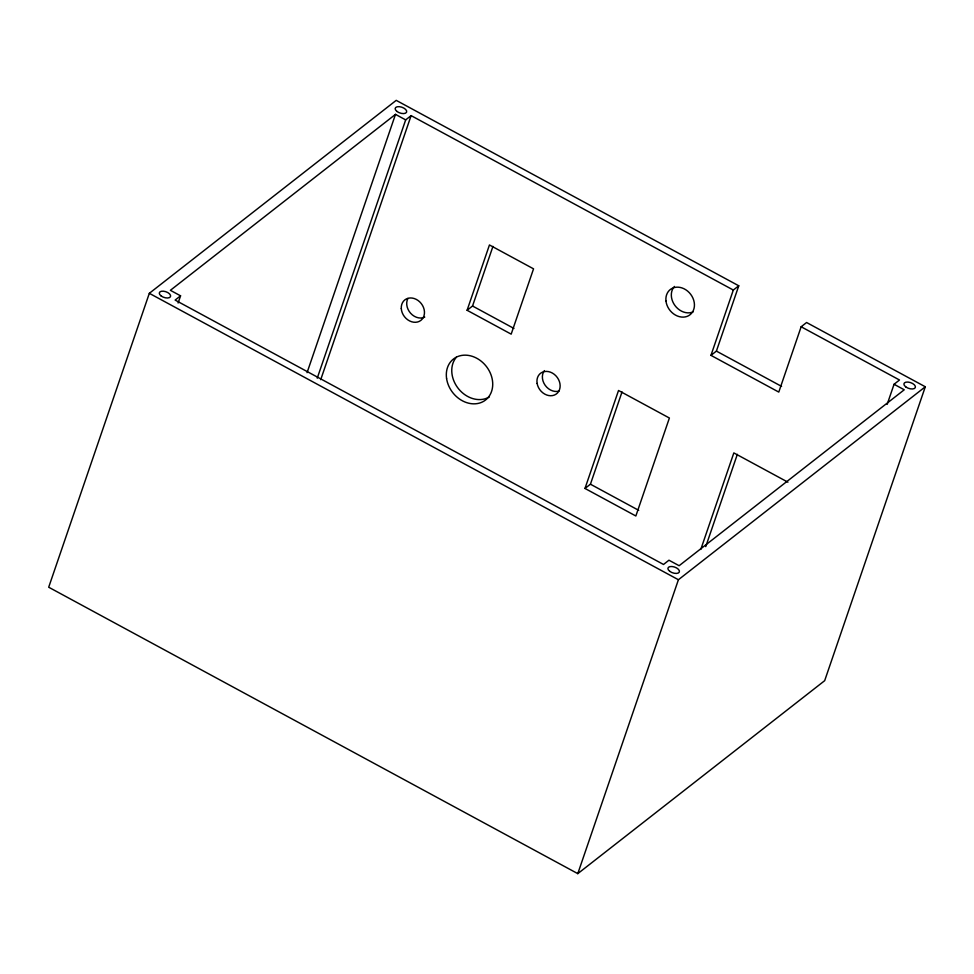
<?xml version="1.0" encoding="UTF-8"?>
<svg xmlns="http://www.w3.org/2000/svg" width="974" height="974" viewBox="0 0 974 974"><rect width="100%" height="100%" fill="white"/><g stroke="black" fill="none" stroke-linecap="round" stroke-linejoin="round"><path stroke-width="1.46" d="M149.326 293.32L48.7 587.225L577.789 873.641L824.674 680.68L925.3 386.775L806.594 322.516L801.152 326.765L778.786 392.084L710.959 355.364L733.312 290.045L738.767 285.796L396.211 100.359L149.326 293.32L678.415 579.737L925.3 386.775M178.108 302.999L180.567 295.828L170.389 290.313L395.493 114.372L405.671 119.887L411.113 115.626L733.312 290.045M307.066 372.652L395.493 114.372M317.244 378.168L405.671 119.887M320.726 379.653L411.113 115.626M467.094 310.28L489.447 244.961L533.545 268.836L511.18 334.143L467.094 310.28L472.536 306.019L492.954 246.385M584.984 488.449L618.527 390.489L669.394 418.029L635.852 515.989L584.984 488.449L590.427 484.2L622.033 391.913M710.959 355.364L716.401 351.103L738.767 285.796M577.789 873.641L678.415 579.737M700.781 549.458L733.836 452.91L787.917 482.179M705.748 546.621L737.342 454.334M887.18 404.356L894.059 384.267L899.501 380.006L801.152 326.765M180.567 295.828L175.125 300.077L663.513 564.47L668.955 560.208L679.134 565.711L904.237 389.783L894.059 384.267M716.401 351.103L781.574 386.386M472.536 306.019L513.955 328.445M590.427 484.2L638.701 510.327M558.979 391.098A13.015 10.653 52 0 1 545.16 385.29A13.015 10.653 52 0 1 544.405 370.607M424.761 317.098A13.015 10.653 52 0 1 410.663 313.299A13.015 10.653 52 0 1 407.899 298.482M489.423 396.856A26.042 21.306 52 0 1 458.839 389.174A26.042 21.306 52 0 1 456.307 357.263M693.038 311.948A16.022 13.112 52 0 1 674.885 305.434A16.022 13.112 52 0 1 674.446 286.441M905.735 386.861A6.014 3.044 18.9 0 0 915.292 387.628A6.014 3.044 18.9 0 0 908.011 382.064A6.014 3.044 18.9 0 0 905.735 386.861M669.735 571.312A6.014 3.044 18.9 0 0 679.304 572.079A6.014 3.044 18.9 0 0 672.011 566.515A6.014 3.044 18.9 0 0 669.735 571.312M161.063 295.901A5.917 3.007 18.9 0 0 170.487 296.656A5.917 3.007 18.9 0 0 163.303 291.177A5.917 3.007 18.9 0 0 161.063 295.901M396.99 111.462A6.014 3.044 18.9 0 0 406.56 112.229A6.014 3.044 18.9 0 0 399.267 106.665A6.014 3.044 18.9 0 0 396.99 111.462M537.124 383.439A13.015 10.653 52 0 0 556.081 394.166A13.015 10.653 52 0 0 552.404 373.079A13.015 10.653 52 0 0 537.124 383.439M401.288 308.563A13.015 10.653 52 0 0 419.319 321.359A13.015 10.653 52 0 0 418.004 300.442A13.015 10.653 52 0 0 401.288 308.563M446.567 378.399A26.042 21.306 52 0 0 483.968 401.118A26.042 21.306 52 0 0 478.027 358.98A26.042 21.306 52 0 0 446.567 378.399M665.96 300.893A16.022 13.112 52 0 0 688.618 315.698A16.022 13.112 52 0 0 685.891 289.826A16.022 13.112 52 0 0 665.96 300.893"/></g></svg>
